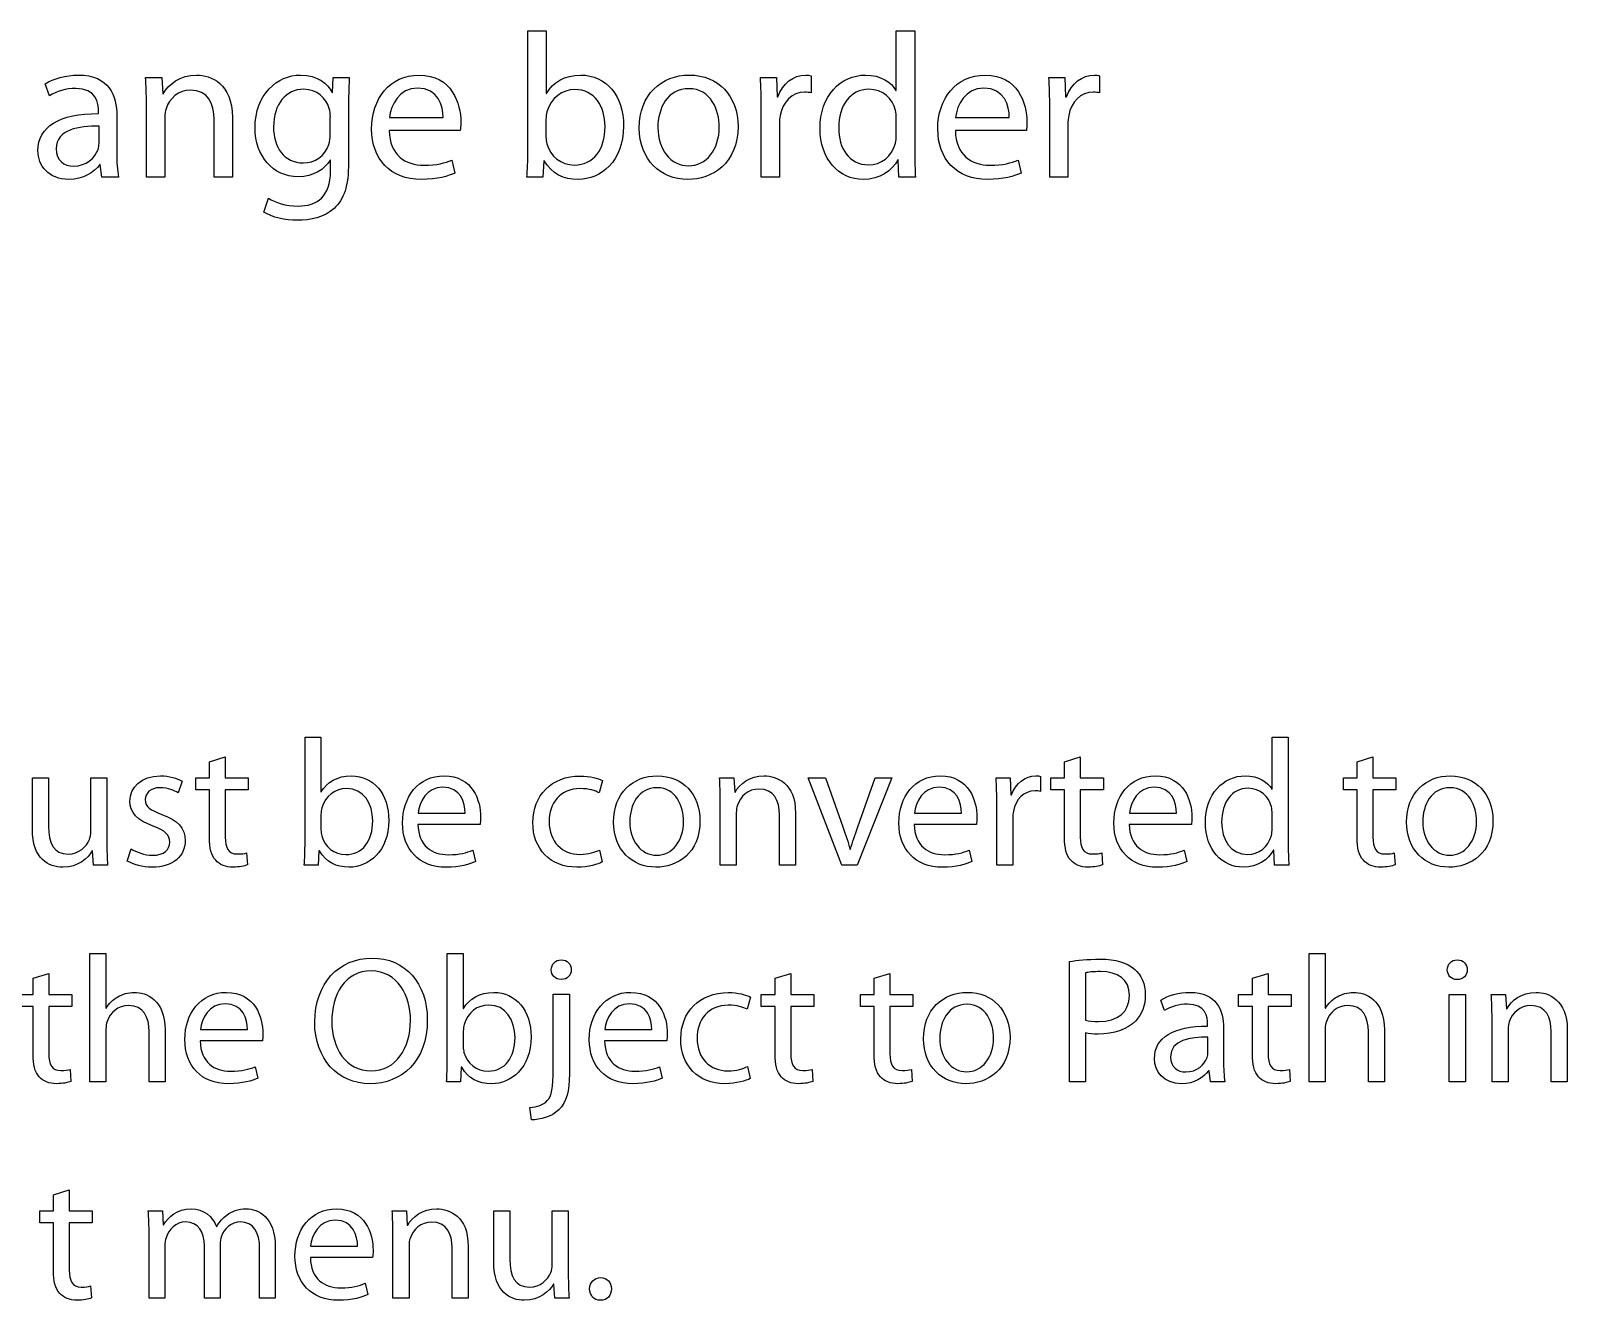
# Model space of a CAD drawing. Extents: x 0 to 808, y 79 to 394.
# Drawn here: x 770.1 to 803.84, y 345.73 to 373.61 of the extents above; entities that cross this region are included whole.
import ezdxf

# ---------------------------------------------------------------- set-up
doc = ezdxf.new("R2010")
doc.units = 0
doc.layers.add('Design_Template', color=7, linetype='CONTINUOUS')

msp = doc.modelspace()

# ---------------------------------------------------------------- linework, layer by layer
at = {"layer": 'Design_Template', "color": 7}
for points in [[(781.017414, 373.608231), (781.416477, 373.608231), (781.416477, 372.231428), (781.425358, 372.231428)], [(781.017414, 370.958486), (781.017414, 373.608231), (781.017414, 373.608231), (781.017414, 373.608231)], [(789.099509, 372.299065), (789.107817, 372.299065), (789.107817, 373.608231), (789.511463, 373.608231), (789.511463, 373.608231)], [(789.511463, 373.608231), (789.511463, 370.958486)], [(772.625065, 372.584897), (772.982588, 372.584897), (773.005507, 372.222655), (773.014387, 372.222655)], [(776.719397, 372.253785), (776.728278, 372.253785), (776.746039, 372.584331), (777.098406, 372.584331)], [(786.123011, 372.584614), (786.475951, 372.584614), (786.489988, 372.154168), (786.50775, 372.154168)], [(787.237121, 372.620555), (787.237121, 372.244729)], [(792.458168, 372.584614), (792.811108, 372.584614), (792.825145, 372.154168), (792.842907, 372.154168)], [(793.571705, 372.620555), (793.571705, 372.244729)], [(770.511722, 372.177657), (770.420623, 372.440566)], [(771.594606, 371.787964), (771.594606, 371.833244)], [(773.0459, 371.710988), (773.0459, 370.392766), (772.64254, 370.392766), (772.64254, 371.991442), (772.643399, 371.991442), (772.643399, 371.991442)], [(777.080931, 371.98182), (777.080931, 370.709162), (777.080931, 370.709162), (777.081218, 370.709162)], [(786.540122, 371.560714), (786.540122, 370.391917), (786.141059, 370.391917), (786.141059, 371.900599), (786.141346, 371.900599), (786.141346, 371.900599)], [(792.874992, 371.560714), (792.874992, 370.391917), (792.47593, 370.391917), (792.47593, 371.900599), (792.47593, 371.900599), (792.476503, 371.900599)], [(771.603201, 371.130551), (771.603201, 371.510905), (771.603201, 371.510905)], [(771.99281, 371.738439), (771.99281, 370.917734), (771.99281, 370.917734), (771.99281, 370.917734)], [(774.531571, 371.701649), (774.531571, 370.392483), (774.128784, 370.392483), (774.128784, 371.656368)], [(776.680723, 371.325256), (776.680723, 371.719478), (776.680723, 371.719478), (776.681582, 371.719478)], [(777.978751, 371.701649), (779.157031, 371.701649), (779.157031, 371.701649)], [(781.414758, 371.665424), (781.414758, 371.271203), (781.414758, 371.271203), (781.415618, 371.271203)], [(783.872733, 371.48402), (783.872733, 371.48402)], [(785.633422, 371.50666), (785.633422, 371.50666)], [(789.107531, 371.311672), (789.107531, 371.692026), (789.107531, 371.692026)], [(790.408997, 371.701649), (791.587277, 371.701649), (791.587277, 371.701649)], [(779.532317, 371.4161), (777.973594, 371.415817), (777.973594, 371.415817), (777.973594, 371.415817)], [(791.962849, 371.4161), (790.404413, 371.415817), (790.404413, 371.415817), (790.404413, 371.415817)], [(776.687598, 370.523512), (776.687598, 370.768026), (776.678144, 370.768026)], [(779.349258, 370.768026), (779.418012, 370.48276)], [(789.529798, 370.3922), (789.166545, 370.3922), (789.14907, 370.772837), (789.139616, 370.772837)], [(791.780076, 370.768026), (791.848831, 370.48276)], [(772.029765, 370.392483), (771.663361, 370.392483), (771.630989, 370.668975), (771.617524, 370.668975)], [(781.379522, 370.754442), (781.366057, 370.754442), (781.347723, 370.3922), (780.99908, 370.3922)], [(775.219975, 369.62668), (775.321388, 369.930058)], [(776.125816, 355.780822), (776.125816, 358.100021), (776.126103, 358.100021), (776.126103, 358.100021)], [(776.126103, 358.100021), (776.475318, 358.100021), (776.475318, 356.895), (776.483053, 356.895)], [(797.351772, 356.954713), (797.359506, 356.954713), (797.359506, 358.100304), (797.711873, 358.100021), (797.711873, 358.100021), (797.711873, 358.100021)], [(797.711873, 358.100021), (797.711873, 355.781105)], [(774.02823, 355.892325), (774.02823, 356.938582), (773.727143, 356.938582), (773.727143, 357.204038), (774.02823, 357.204038), (774.02823, 357.556941), (774.373435, 357.663916), (774.373435, 357.663916)], [(774.373435, 357.663916), (774.373435, 357.204038), (774.879927, 357.204038), (774.879927, 356.938582), (774.373435, 356.938582), (774.373435, 355.904211)], [(792.802227, 355.892325), (792.802227, 356.938582), (792.50114, 356.938582), (792.50114, 357.204038), (792.802227, 357.204038), (792.802227, 357.556941), (793.147432, 357.663916), (793.147432, 357.663916)], [(793.147432, 357.663916), (793.147432, 357.204038), (793.653351, 357.204038), (793.653351, 356.938582), (793.147432, 356.938582), (793.147432, 355.904211)], [(799.227051, 355.892325), (799.227051, 356.938582), (798.925964, 356.938582), (798.925964, 357.204038), (799.227051, 357.204038), (799.227051, 357.556941), (799.572256, 357.663916), (799.572256, 357.663916)], [(799.572256, 357.663916), (799.572256, 357.204038), (800.078175, 357.204038), (800.078175, 356.938582), (799.572256, 356.938582), (799.572256, 355.904211)], [(770.138729, 356.081653), (770.138729, 357.203472), (770.492242, 357.203472), (770.492242, 356.141084)], [(771.42272, 356.026185), (771.42272, 357.203472), (771.77566, 357.203472), (771.77566, 355.808274), (771.77566, 355.808274), (771.77566, 355.808274)], [(773.427201, 357.128759), (773.338107, 356.87519)], [(782.660361, 357.144608), (782.580434, 356.87519)], [(785.225478, 357.204038), (785.538884, 357.204038), (785.558938, 356.887076), (785.566672, 356.887076)], [(788.266434, 356.125801), (788.643438, 357.204038), (789.012707, 357.204038), (788.250104, 355.285569), (787.912634, 355.285569), (787.174669, 357.204038), (787.552532, 357.204038), (787.552532, 357.204038)], [(787.552532, 357.204038), (787.933547, 356.125801)], [(791.297935, 357.203755), (791.606758, 357.203755), (791.619076, 356.827363), (791.634833, 356.827363)], [(792.27339, 357.235451), (792.27339, 356.906603)], [(785.59532, 356.438801), (785.59532, 355.285286), (785.24238, 355.285286), (785.24238, 356.68473), (785.24238, 356.68473), (785.241807, 356.68473)], [(791.66348, 356.308055), (791.66348, 355.285286), (791.314265, 355.285286), (791.314265, 356.605206), (791.314265, 356.605206), (791.314265, 356.605206)], [(776.475891, 356.399464), (776.475891, 356.054768), (776.475891, 356.054768), (776.475032, 356.054768)], [(778.608428, 356.43116), (779.639746, 356.43116), (779.639746, 356.43116)], [(784.797481, 356.260793), (784.797481, 356.260793)], [(786.894781, 356.430877), (786.894781, 355.285286), (786.541841, 355.285286), (786.541841, 356.391257)], [(789.505161, 356.43116), (790.536479, 356.43116), (790.536479, 356.43116)], [(794.226019, 356.43116), (795.257337, 356.43116), (795.257337, 356.43116)], [(797.359793, 356.090143), (797.359793, 356.422953), (797.359793, 356.422953), (797.358933, 356.422953)], [(802.207847, 356.260793), (802.207847, 356.260793)], [(779.969481, 356.18127), (778.604703, 356.18127), (778.604703, 356.18127), (778.604703, 356.18127)], [(783.25652, 356.2407), (783.25652, 356.2407)], [(790.866214, 356.18127), (789.501437, 356.18127), (789.501437, 356.18127), (789.501437, 356.18127)], [(795.586499, 356.18127), (794.222295, 356.18127), (794.222295, 356.18127), (794.222295, 356.18127)], [(800.666886, 356.2407), (800.666886, 356.2407)], [(771.791989, 355.285003), (771.479156, 355.285003), (771.459103, 355.598003), (771.451368, 355.598003)], [(772.222851, 355.377262), (772.311659, 355.642152), (772.311659, 355.642152)], [(776.442374, 355.602531), (776.430055, 355.602531), (776.413726, 355.285286), (776.108914, 355.285286)], [(779.808194, 355.614417), (779.868641, 355.364527)], [(782.59218, 355.618662), (782.651767, 355.356603), (782.651767, 355.356603)], [(788.09025, 355.634227), (788.101996, 355.634227)], [(790.704928, 355.614417), (790.765374, 355.364527)], [(795.425785, 355.614417), (795.485659, 355.364527)], [(797.728776, 355.285569), (797.411645, 355.285569), (797.395316, 355.618662), (797.387581, 355.618662)], [(774.843544, 355.55527), (774.859873, 355.293776)], [(793.616968, 355.55527), (793.633297, 355.293776)], [(800.041792, 355.55527), (800.058122, 355.293776)], [(771.401807, 353.34531), (771.754747, 353.34531), (771.754747, 352.148213), (771.761909, 352.148213)], [(771.755607, 351.688901), (771.755607, 350.531424), (771.402667, 350.531424), (771.401807, 353.34531), (771.401807, 353.34531), (771.401807, 353.34531)], [(779.24985, 351.026111), (779.24985, 353.34531), (779.24985, 353.34531), (779.250423, 353.34531)], [(779.250423, 353.34531), (779.600212, 353.34531), (779.600212, 352.140289), (779.607374, 352.140289)], [(798.172529, 353.34531), (798.524896, 353.34531), (798.524896, 352.148213), (798.532631, 352.148213)], [(798.525755, 351.688901), (798.525755, 350.531424), (798.173388, 350.531424), (798.173388, 353.34531), (798.173388, 353.34531), (798.172529, 353.34531)], [(770.154772, 351.137897), (770.154772, 352.184154), (769.853684, 352.184154), (769.853684, 352.449609), (770.154772, 352.449609), (770.154772, 352.802513), (770.499404, 352.909487), (770.499404, 352.909487)], [(770.499404, 352.909487), (770.499404, 352.449609), (771.005896, 352.449609), (771.005896, 352.184154), (770.499404, 352.184154), (770.499404, 351.149783)], [(781.969665, 352.989011), (781.969665, 352.989011)], [(786.445298, 351.137897), (786.445298, 352.184154), (786.14421, 352.184154), (786.14421, 352.449609), (786.445298, 352.449609), (786.445298, 352.802513), (786.790503, 352.909487), (786.790503, 352.909487)], [(786.790503, 352.909487), (786.790503, 352.449609), (787.296995, 352.449609), (787.296995, 352.184154), (786.790503, 352.184154), (786.790503, 351.149783)], [(788.623098, 351.137897), (788.623098, 352.184154), (788.321437, 352.184154), (788.321437, 352.449609), (788.623098, 352.449609), (788.623098, 352.802513), (788.968303, 352.909487), (788.968303, 352.909487)], [(788.968303, 352.909487), (788.968303, 352.449609), (789.474221, 352.449609), (789.474221, 352.184154), (788.968303, 352.184154), (788.968303, 351.149783)], [(793.258872, 351.601453), (793.258872, 350.531141), (792.909656, 350.531141), (792.909656, 353.171264), (792.909656, 353.171264), (792.910515, 353.171264)], [(793.259731, 352.92109), (793.259731, 351.882474), (793.259731, 351.882474)], [(796.925207, 351.137897), (796.925207, 352.184154), (796.624119, 352.184154), (796.624119, 352.449609), (796.925207, 352.449609), (796.925207, 352.802513), (797.270412, 352.909487), (797.270412, 352.909487)], [(797.270412, 352.909487), (797.270412, 352.449609), (797.776331, 352.449609), (797.776331, 352.184154), (797.270412, 352.184154), (797.270412, 351.149783)], [(801.642054, 352.989011), (801.642054, 352.989011)], [(781.576904, 350.836783), (781.576904, 352.450175), (781.929844, 352.450175), (781.929844, 350.702074)], [(785.909013, 352.390179), (785.829658, 352.120761)], [(794.995783, 352.092178), (794.915856, 352.321976)], [(801.248721, 350.530858), (801.248721, 352.449326), (801.601661, 352.449326), (801.601661, 350.530858), (801.248721, 350.530858), (801.248721, 350.530858)], [(802.170605, 352.449326), (802.484011, 352.449326), (802.503491, 352.132365), (802.511226, 352.132365)], [(778.810681, 351.89436), (778.810681, 351.89436)], [(802.540447, 351.68409), (802.540447, 350.530575), (802.187507, 350.530575), (802.187507, 351.930018), (802.187507, 351.930018), (802.186934, 351.930018)], [(773.054494, 351.67277), (773.054494, 350.531141), (772.701554, 350.531141), (772.701554, 351.633433)], [(773.827983, 351.676449), (774.859873, 351.676449), (774.859873, 351.676449)], [(776.711662, 351.851061), (776.711662, 351.851061)], [(779.600498, 351.644753), (779.600498, 351.300057), (779.600498, 351.300057), (779.599639, 351.300057)], [(782.70763, 351.676449), (783.738948, 351.676449), (783.738948, 351.676449)], [(795.943163, 351.751444), (795.943163, 351.791065)], [(796.292379, 351.707862), (796.292379, 350.990736), (796.292379, 350.990736), (796.292379, 350.990736)], [(799.825216, 351.67277), (799.825216, 350.531141), (799.472276, 350.531141), (799.472276, 351.633433)], [(803.839334, 351.676166), (803.839334, 350.530575), (803.486967, 350.530575), (803.486967, 351.636546)], [(775.188749, 351.426841), (773.823972, 351.426841), (773.823972, 351.426841)], [(784.067824, 351.426841), (782.703619, 351.426841), (782.703619, 351.426841)], [(790.062646, 351.486272), (790.062646, 351.486272)], [(791.604179, 351.506365), (791.604179, 351.506365)], [(795.951185, 351.177234), (795.951185, 351.510044), (795.951185, 351.510044)], [(775.028036, 350.859989), (775.087909, 350.610098)], [(783.90711, 350.859989), (783.967557, 350.610098)], [(785.841404, 350.864234), (785.900991, 350.602174), (785.900991, 350.602174)], [(770.969513, 350.800842), (770.985842, 350.539348)], [(779.566407, 350.847537), (779.554662, 350.847537), (779.538333, 350.530575), (779.233521, 350.530575)], [(787.260612, 350.800842), (787.276941, 350.539348)], [(789.437839, 350.800842), (789.454168, 350.539348)], [(796.324178, 350.530858), (796.003037, 350.530858), (795.974962, 350.772541), (795.963217, 350.772541)], [(797.740521, 350.800842), (797.756277, 350.539348)], [(781.09505, 349.694871), (781.058667, 349.967968), (781.058667, 349.967968)], [(770.603395, 346.383185), (770.603395, 347.429442), (770.302308, 347.429442), (770.302308, 347.694898), (770.603395, 347.694898), (770.603395, 348.047801), (770.9486, 348.154776), (770.9486, 348.154776)], [(770.9486, 348.154776), (770.9486, 347.694898), (771.454519, 347.694898), (771.454519, 347.429442), (770.9486, 347.429442), (770.9486, 346.395071)], [(772.684652, 347.695181), (772.992902, 347.695181), (773.009804, 347.386143), (773.021549, 347.386143)], [(778.038911, 347.695181), (778.351744, 347.695181), (778.371797, 347.378219), (778.379532, 347.378219)], [(780.269422, 346.573079), (780.269422, 347.694898), (780.622362, 347.694898), (780.622362, 346.63251)], [(781.553413, 346.517611), (781.553413, 347.694898), (781.906353, 347.694898), (781.906353, 346.2997), (781.906353, 346.2997), (781.906353, 346.2997)], [(773.045613, 346.934472), (773.045613, 345.776996), (772.700981, 345.776996), (772.700981, 347.175873), (772.700981, 347.175873), (772.700981, 347.175873)], [(774.181495, 347.354447), (774.18923, 347.354447)], [(778.408753, 346.929944), (778.408753, 345.77643), (778.055813, 345.77643), (778.055813, 347.175873), (778.055813, 347.175873), (778.05524, 347.175873)], [(774.261996, 346.96249), (774.261996, 345.777279), (773.916791, 345.777279), (773.916791, 346.926831)], [(775.473508, 346.906738), (775.473508, 345.776996), (775.128876, 345.776996), (775.128876, 346.863156)], [(776.246137, 346.922303), (777.277455, 346.922303), (777.277455, 346.922303)], [(779.707641, 346.92202), (779.707641, 345.77643), (779.354701, 345.77643), (779.354701, 346.8824)], [(777.60719, 346.672696), (776.242412, 346.672696), (776.242412, 346.672696), (776.242412, 346.672696)], [(771.418709, 346.04613), (771.435039, 345.784637)], [(777.446476, 346.105844), (777.50635, 345.855953)], [(781.922682, 345.77643), (781.609276, 345.77643), (781.589796, 346.089429), (781.582061, 346.089429)], [(782.61166, 345.732847), (782.607649, 345.732847), (782.607649, 345.732847)]]:
    msp.add_lwpolyline(points, dxfattribs=at)
for points in [[(770.420623, 372.440566), (770.604255, 372.558295), (770.869819, 372.635271), (771.149707, 372.635271)], [(771.149707, 372.635271), (771.828372, 372.635271), (771.99281, 372.17794), (771.99281, 371.738439)], [(772.643399, 371.991442), (772.643399, 372.217844), (772.638243, 372.403493), (772.625065, 372.584897)], [(773.014387, 372.222655), (773.124681, 372.430944), (773.381365, 372.634705), (773.748342, 372.634705)], [(773.748342, 372.634705), (774.054873, 372.634705), (774.531571, 372.453584), (774.531571, 371.701649)], [(775.027463, 371.470153), (775.027463, 372.213033), (775.518198, 372.634139), (776.026695, 372.634139)], [(776.026695, 372.634139), (776.412293, 372.634139), (776.622568, 372.434906), (776.719397, 372.253785)], [(777.098406, 372.584331), (777.090098, 372.425567), (777.080931, 372.248974), (777.080931, 371.98182)], [(777.587996, 371.452041), (777.587996, 372.113416), (777.982475, 372.634422), (778.62934, 372.634422)], [(778.62934, 372.634422), (779.353268, 372.634422), (779.546354, 372.004743), (779.546354, 371.601749)], [(781.425358, 372.231428), (781.567451, 372.475941), (781.824421, 372.634422), (782.182517, 372.634422)], [(782.182517, 372.634422), (782.732553, 372.634422), (783.122449, 372.181336), (783.118152, 371.515716)], [(783.465362, 371.470436), (783.465362, 372.20426), (783.950368, 372.634422), (784.566008, 372.634422)], [(784.566008, 372.634422), (785.20256, 372.634139), (785.633422, 372.176808), (785.633422, 371.50666)], [(786.141346, 371.900599), (786.141346, 372.158696), (786.136189, 372.38057), (786.123011, 372.584614)], [(786.50775, 372.154168), (786.609163, 372.44849), (786.851236, 372.634139), (787.12253, 372.634139)], [(787.12253, 372.634139), (787.168366, 372.634139), (787.200165, 372.629611), (787.237121, 372.620555)], [(787.434217, 371.456852), (787.429061, 372.186147), (787.887997, 372.634422), (788.429726, 372.634422)], [(788.429726, 372.634422), (788.769488, 372.634422), (788.997523, 372.475941), (789.099509, 372.299065)], [(790.018528, 371.452041), (790.018528, 372.113416), (790.413007, 372.634422), (791.059873, 372.634422)], [(791.059873, 372.634422), (791.783801, 372.634422), (791.976886, 372.004743), (791.976886, 371.601749)], [(792.476503, 371.900599), (792.476503, 372.158696), (792.471346, 372.38057), (792.458168, 372.584614)], [(792.842907, 372.154168), (792.94432, 372.44849), (793.186393, 372.634139), (793.457687, 372.634139)], [(793.457687, 372.634139), (793.503523, 372.634139), (793.535036, 372.629611), (793.571705, 372.620555)], [(771.089833, 372.340666), (770.883283, 372.340666), (770.667853, 372.276991), (770.511722, 372.177657)], [(771.594606, 371.833244), (771.594606, 372.014648), (771.544186, 372.340666), (771.089833, 372.340666)], [(773.614557, 372.304159), (773.348706, 372.304159), (773.143016, 372.11851), (773.073402, 371.896637)], [(774.128784, 371.656368), (774.128784, 372.009554), (773.995572, 372.304159), (773.614557, 372.304159)], [(776.09459, 372.321988), (775.709565, 372.321988), (775.43426, 372.000498), (775.43426, 371.493076)], [(776.659237, 371.900882), (776.585326, 372.131811), (776.389089, 372.321988), (776.09459, 372.321988)], [(778.597542, 372.349439), (778.189598, 372.349439), (778.01055, 371.978141), (777.978751, 371.701649)], [(779.157031, 371.701649), (779.161615, 371.955218), (779.051321, 372.349439), (778.597542, 372.349439)], [(782.052457, 372.317743), (781.777152, 372.317743), (781.521041, 372.132094), (781.437676, 371.828433)], [(782.713359, 371.502415), (782.713359, 371.941917), (782.483891, 372.317743), (782.052457, 372.317743)], [(784.55684, 372.335855), (784.078996, 372.335572), (783.872733, 371.900599), (783.872733, 371.48402)], [(785.221467, 371.493076), (785.221467, 371.864375), (785.033538, 372.335855), (784.55684, 372.335855)], [(787.099612, 372.258313), (786.815427, 372.258313), (786.614033, 372.045496), (786.558456, 371.746363)], [(787.237121, 372.244729), (787.195295, 372.253785), (787.154329, 372.258313), (787.099612, 372.258313)], [(788.507647, 372.321705), (788.09025, 372.321705), (787.84302, 371.959463), (787.84302, 371.474681)], [(789.090056, 371.859846), (789.030182, 372.113416), (788.809594, 372.321705), (788.507647, 372.321705)], [(791.02836, 372.349439), (790.619844, 372.349439), (790.441368, 371.978141), (790.408997, 371.701649)], [(791.587277, 371.701649), (791.592434, 371.955218), (791.48214, 372.349439), (791.02836, 372.349439)], [(793.434482, 372.258313), (793.150297, 372.258313), (792.94833, 372.045496), (792.892754, 371.746363)], [(793.571705, 372.244729), (793.530166, 372.253785), (793.489486, 372.258313), (793.434482, 372.258313)], [(770.260768, 370.972636), (770.260768, 371.502698), (770.736894, 371.792492), (771.594606, 371.787964)], [(773.073402, 371.896637), (773.05564, 371.846545), (773.0459, 371.778908), (773.0459, 371.710988)], [(776.681582, 371.719478), (776.681582, 371.787398), (776.676998, 371.846262), (776.659237, 371.900882)], [(781.437676, 371.828433), (781.428796, 371.783153), (781.414758, 371.728534), (781.414758, 371.665424)], [(789.107531, 371.692026), (789.107531, 371.741835), (789.102947, 371.809755), (789.090056, 371.859846)], [(771.603201, 371.510905), (771.162885, 371.519961), (770.663269, 371.443268), (770.663269, 371.01735)], [(775.971978, 370.401256), (775.421942, 370.401256), (775.027463, 370.863398), (775.027463, 371.470153)], [(775.43426, 371.493076), (775.43426, 371.062631), (775.654275, 370.704917), (776.090007, 370.704917)], [(778.680047, 370.342391), (777.996226, 370.342391), (777.587996, 370.790666), (777.587996, 371.452041)], [(779.546354, 371.601749), (779.546354, 371.520244), (779.537473, 371.456852), (779.532317, 371.4161)], [(782.038706, 370.659636), (782.46126, 370.659636), (782.713359, 370.999238), (782.713359, 371.502415)], [(783.118152, 371.515716), (783.118152, 370.731802), (782.618536, 370.342391), (782.122643, 370.342391)], [(784.529052, 370.342674), (783.92745, 370.342674), (783.465362, 370.777365), (783.465362, 371.470436)], [(783.872733, 371.48402), (783.872733, 371.004049), (784.152621, 370.641241), (784.5471, 370.641241)], [(785.633422, 371.50666), (785.633422, 370.695861), (785.065624, 370.342674), (784.529052, 370.342674)], [(784.5471, 370.641241), (784.932698, 370.641241), (785.221467, 370.999238), (785.221467, 371.493076)], [(786.558456, 371.746363), (786.549003, 371.692026), (786.540122, 371.628634), (786.540122, 371.560714)], [(788.38303, 370.342391), (787.846458, 370.342391), (787.434217, 370.790666), (787.434217, 371.456852)], [(787.84302, 371.474681), (787.84302, 371.030935), (788.063608, 370.663881), (788.498194, 370.663881)], [(791.110293, 370.342391), (790.427045, 370.342391), (790.018528, 370.790666), (790.018528, 371.452041)], [(791.976886, 371.601749), (791.976886, 371.520244), (791.968005, 371.456852), (791.962849, 371.4161)], [(792.892754, 371.746363), (792.883873, 371.692026), (792.874992, 371.628634), (792.874992, 371.560714)], [(771.580282, 371.003766), (771.593747, 371.044519), (771.603201, 371.089799), (771.603201, 371.130551)], [(776.090007, 370.704917), (776.337809, 370.704917), (776.561548, 370.858869), (776.649497, 371.112439)], [(776.649497, 371.112439), (776.672415, 371.180359), (776.680723, 371.257619), (776.680723, 371.325256)], [(777.973594, 371.415817), (777.982475, 370.876982), (778.331118, 370.655108), (778.734478, 370.655108)], [(781.415618, 371.271203), (781.415618, 371.221112), (781.425072, 371.171303), (781.433952, 371.126023)], [(781.433952, 371.126023), (781.511588, 370.84953), (781.746212, 370.659636), (782.038706, 370.659636)], [(788.498194, 370.663881), (788.768915, 370.663881), (789.01729, 370.840757), (789.090056, 371.139607)], [(789.090056, 371.139607), (789.10352, 371.193943), (789.107531, 371.248563), (789.107531, 371.311672)], [(790.404413, 371.415817), (790.413294, 370.876982), (790.761936, 370.655108), (791.165296, 370.655108)], [(770.93886, 370.342957), (770.489664, 370.342957), (770.260768, 370.655391), (770.260768, 370.972636)], [(770.663269, 371.01735), (770.663269, 370.759253), (770.837161, 370.636713), (771.043711, 370.636713)], [(771.043711, 370.636713), (771.33248, 370.636713), (771.515825, 370.818117), (771.580282, 371.003766)], [(771.99281, 370.917734), (771.99281, 370.727557), (772.00169, 370.541908), (772.029765, 370.392483)], [(776.678144, 370.768026), (776.554386, 370.564265), (776.316037, 370.401256), (775.971978, 370.401256)], [(778.734478, 370.655108), (779.02382, 370.655108), (779.197711, 370.704917), (779.349258, 370.768026)], [(780.99908, 370.3922), (781.008534, 370.541625), (781.017414, 370.763498), (781.017414, 370.958486)], [(789.139616, 370.772837), (789.015858, 370.528324), (788.74571, 370.342391), (788.38303, 370.342391)], [(789.511463, 370.958486), (789.511463, 370.763781), (789.51662, 370.541625), (789.529798, 370.3922)], [(791.165296, 370.655108), (791.454638, 370.655108), (791.62853, 370.704917), (791.780076, 370.768026)], [(771.617524, 370.668975), (771.493766, 370.49691), (771.254844, 370.342957), (770.93886, 370.342957)], [(775.971978, 369.757993), (776.384219, 369.757993), (776.687598, 369.971093), (776.687598, 370.523512)], [(777.081218, 370.709162), (777.081218, 370.206551), (776.979518, 369.898362), (776.76466, 369.708185)], [(779.418012, 370.48276), (779.27592, 370.419085), (779.032414, 370.342391), (778.680047, 370.342391)], [(782.122643, 370.342391), (781.801503, 370.342391), (781.544532, 370.464648), (781.379522, 370.754442)], [(791.848831, 370.48276), (791.706738, 370.419085), (791.463233, 370.342391), (791.110293, 370.342391)], [(775.321388, 369.930058), (775.468065, 369.839497), (775.697246, 369.757993), (775.971978, 369.757993)], [(775.958514, 369.445276), (775.69209, 369.445276), (775.399024, 369.508951), (775.219975, 369.62668)], [(776.76466, 369.708185), (776.54923, 369.508951), (776.237542, 369.445276), (775.958514, 369.445276)], [(772.279573, 356.68473), (772.279573, 356.994051), (772.532533, 357.24762), (772.94993, 357.24762)], [(772.940763, 356.986127), (772.731921, 356.986127), (772.615611, 356.867266), (772.615611, 356.724633)], [(773.338107, 356.87519), (773.261904, 356.922734), (773.12153, 356.986127), (772.940763, 356.986127)], [(772.94993, 357.24762), (773.146453, 357.24762), (773.318626, 357.192152), (773.427201, 357.128759)], [(776.483053, 356.895), (776.607957, 357.108949), (776.832269, 357.24762), (777.145389, 357.24762)], [(777.033662, 356.970278), (776.792449, 356.970278), (776.568137, 356.807835), (776.495945, 356.542097)], [(777.611773, 356.256831), (777.611773, 356.641431), (777.411526, 356.970278), (777.033662, 356.970278)], [(777.145389, 357.24762), (777.627243, 357.24762), (777.967865, 356.851418), (777.963854, 356.268434)], [(778.267233, 356.212683), (778.267233, 356.791704), (778.612438, 357.247337), (779.178231, 357.247337)], [(779.150156, 356.998013), (778.793205, 356.998013), (778.636502, 356.673127), (778.608428, 356.43116)], [(779.639746, 356.43116), (779.644329, 356.653317), (779.548073, 356.998013), (779.150156, 356.998013)], [(779.178231, 357.247337), (779.812778, 357.247337), (779.981799, 356.696333), (779.981799, 356.343713)], [(781.127708, 356.224852), (781.127708, 356.81576), (781.536798, 357.243941), (782.170772, 357.243941)], [(782.170772, 356.966316), (781.7253, 356.966316), (781.484659, 356.641431), (781.484659, 356.240983)], [(782.170772, 357.243941), (782.3799, 357.243941), (782.564105, 357.192152), (782.660361, 357.144608)], [(782.580434, 356.87519), (782.495923, 356.922734), (782.363857, 356.966316), (782.170772, 356.966316)], [(782.89957, 356.228814), (782.89957, 356.871511), (783.324702, 357.24762), (783.86242, 357.24762)], [(783.855831, 356.986127), (783.438433, 356.986127), (783.25652, 356.605206), (783.25652, 356.2407)], [(784.437093, 356.24919), (784.437093, 356.574076), (784.273228, 356.986127), (783.855831, 356.986127)], [(783.86242, 357.24762), (784.420477, 357.247337), (784.797481, 356.84689), (784.797481, 356.260793)], [(785.241807, 356.68473), (785.241807, 356.883114), (785.237797, 357.045557), (785.225478, 357.204038)], [(785.566672, 356.887076), (785.662929, 357.069612), (785.88724, 357.24762), (786.208381, 357.24762)], [(786.092645, 356.958109), (785.860025, 356.958109), (785.679831, 356.795666), (785.619384, 356.601244)], [(786.541841, 356.391257), (786.541841, 356.700578), (786.425531, 356.958109), (786.092645, 356.958109)], [(786.208381, 357.24762), (786.477097, 357.24762), (786.894781, 357.088856), (786.894781, 356.430877)], [(789.163967, 356.212683), (789.163967, 356.791704), (789.509172, 357.247337), (790.074964, 357.247337)], [(790.046889, 356.998013), (789.689939, 356.998013), (789.533236, 356.673127), (789.505161, 356.43116)], [(790.536479, 356.43116), (790.541063, 356.653317), (790.444233, 356.998013), (790.046889, 356.998013)], [(790.074964, 357.247337), (790.709511, 357.247337), (790.87796, 356.696333), (790.87796, 356.343713)], [(791.314265, 356.605206), (791.314265, 356.831325), (791.310254, 357.025464), (791.297935, 357.203755)], [(791.634833, 356.827363), (791.723927, 357.084894), (791.93592, 357.247337), (792.17255, 357.247337)], [(792.17255, 357.247337), (792.213516, 357.247337), (792.240732, 357.243375), (792.27339, 357.235451)], [(793.884824, 356.212683), (793.884824, 356.791704), (794.229457, 357.247337), (794.795822, 357.247337)], [(794.767747, 356.998013), (794.410797, 356.998013), (794.254094, 356.673127), (794.226019, 356.43116)], [(795.257337, 356.43116), (795.26192, 356.653317), (795.165664, 356.998013), (794.767747, 356.998013)], [(794.795822, 357.247337), (795.429796, 357.247337), (795.598818, 356.696333), (795.598818, 356.343713)], [(795.894748, 356.217211), (795.890738, 356.85538), (796.292092, 357.247903), (796.765353, 357.247903)], [(796.832961, 356.973957), (796.468276, 356.973957), (796.251126, 356.656996), (796.251126, 356.232776)], [(796.765353, 357.247903), (797.06243, 357.247903), (797.26325, 357.109232), (797.351772, 356.954713)], [(797.342031, 356.569548), (797.289892, 356.791704), (797.09738, 356.973957), (796.832961, 356.973957)], [(800.309935, 356.228814), (800.309935, 356.871511), (800.735067, 357.24762), (801.272785, 357.24762)], [(801.265623, 356.986127), (800.847366, 356.986127), (800.666886, 356.605206), (800.666886, 356.2407)], [(801.847458, 356.24919), (801.847458, 356.574076), (801.68302, 356.986127), (801.265623, 356.986127)], [(801.272785, 357.24762), (801.830556, 357.247337), (802.207847, 356.84689), (802.207847, 356.260793)], [(772.793227, 356.14165), (772.443438, 356.264755), (772.279573, 356.454649), (772.279573, 356.68473)], [(772.615611, 356.724633), (772.615611, 356.565869), (772.731921, 356.494836), (772.98488, 356.40003)], [(785.619384, 356.601244), (785.603055, 356.557662), (785.59532, 356.498232), (785.59532, 356.438801)], [(792.15307, 356.918489), (791.904694, 356.918489), (791.727938, 356.731991), (791.679809, 356.470497)], [(792.27339, 356.906603), (792.237581, 356.914244), (792.201198, 356.918489), (792.15307, 356.918489)], [(772.98488, 356.40003), (773.32235, 356.273245), (773.49395, 356.106557), (773.49395, 355.821009)], [(776.495945, 356.542097), (776.487637, 356.502477), (776.475891, 356.454649), (776.475891, 356.399464)], [(777.021344, 355.519612), (777.390613, 355.519612), (777.611773, 355.817047), (777.611773, 356.256831)], [(777.963854, 356.268434), (777.963854, 355.582721), (777.526403, 355.241704), (777.092677, 355.241704)], [(779.981799, 356.343713), (779.981799, 356.272396), (779.973492, 356.216928), (779.969481, 356.18127)], [(784.797481, 356.260793), (784.797481, 355.551025), (784.30073, 355.241704), (783.830621, 355.241704)], [(790.87796, 356.343713), (790.87796, 356.272396), (790.870225, 356.216928), (790.866214, 356.18127)], [(791.679809, 356.470497), (791.672075, 356.422953), (791.66348, 356.367485), (791.66348, 356.308055)], [(795.598818, 356.343713), (795.598818, 356.272396), (795.591083, 356.216928), (795.586499, 356.18127)], [(797.358933, 356.422953), (797.358933, 356.466252), (797.35435, 356.525966), (797.342031, 356.569548)], [(802.207847, 356.260793), (802.207847, 355.551025), (801.710522, 355.241704), (801.240986, 355.241704)], [(770.809086, 355.241138), (770.504847, 355.241138), (770.138729, 355.407826), (770.138729, 356.081653)], [(770.492242, 356.141084), (770.492242, 355.776577), (770.604255, 355.530649), (770.925396, 355.530649)], [(771.390921, 355.847894), (771.410974, 355.8994), (771.42272, 355.962792), (771.42272, 356.026185)], [(773.154188, 355.789029), (773.154188, 355.955434), (773.053921, 356.046561), (772.793227, 356.14165)], [(776.475032, 356.054768), (776.475032, 356.011186), (776.482767, 355.96732), (776.491361, 355.927983)], [(776.491361, 355.927983), (776.55897, 355.6863), (776.763801, 355.519612), (777.021344, 355.519612)], [(779.222348, 355.241421), (778.624184, 355.241421), (778.267233, 355.633944), (778.267233, 356.212683)], [(778.604703, 356.18127), (778.612438, 355.709506), (778.91811, 355.515084), (779.270476, 355.515084)], [(782.094569, 355.241704), (781.508723, 355.241704), (781.127708, 355.63819), (781.127708, 356.224852)], [(781.484659, 356.240983), (781.484659, 355.796953), (781.773428, 355.523574), (782.159026, 355.523574)], [(783.830621, 355.241704), (783.305221, 355.241704), (782.89957, 355.622341), (782.89957, 356.228814)], [(783.25652, 356.2407), (783.25652, 355.820443), (783.501458, 355.503764), (783.847236, 355.503764)], [(783.847236, 355.503764), (784.184133, 355.503764), (784.437093, 355.816198), (784.437093, 356.24919)], [(787.933547, 356.125801), (787.998004, 355.951472), (788.049857, 355.792708), (788.09025, 355.634227)], [(788.101996, 355.634227), (788.146113, 355.792991), (788.202836, 355.951472), (788.266434, 356.125801)], [(790.119082, 355.241421), (789.52149, 355.241421), (789.163967, 355.633944), (789.163967, 356.212683)], [(789.501437, 356.18127), (789.509172, 355.709506), (789.814843, 355.515084), (790.16721, 355.515084)], [(794.839939, 355.241421), (794.241202, 355.241421), (793.884824, 355.633944), (793.884824, 356.212683)], [(794.222295, 356.18127), (794.230029, 355.709506), (794.535128, 355.515084), (794.888068, 355.515084)], [(796.725532, 355.241987), (796.255423, 355.241987), (795.894748, 355.63451), (795.894748, 356.217211)], [(796.251126, 356.232776), (796.251126, 355.844215), (796.444212, 355.523291), (796.825226, 355.523291)], [(796.825226, 355.523291), (797.061857, 355.523291), (797.278433, 355.67781), (797.342891, 355.939586)], [(797.342891, 355.939586), (797.355209, 355.987131), (797.359793, 356.034675), (797.359793, 356.090143)], [(801.240986, 355.241704), (800.715014, 355.241704), (800.309935, 355.622341), (800.309935, 356.228814)], [(800.666886, 356.2407), (800.666886, 355.820443), (800.911537, 355.503764), (801.256742, 355.503764)], [(801.256742, 355.503764), (801.594212, 355.503764), (801.847458, 355.816198), (801.847458, 356.24919)], [(771.451368, 355.598003), (771.359122, 355.443484), (771.154291, 355.241138), (770.809086, 355.241138)], [(770.925396, 355.530649), (771.162026, 355.530649), (771.326464, 355.693092), (771.390921, 355.847894)], [(771.77566, 355.808274), (771.77566, 355.610172), (771.780244, 355.435843), (771.791989, 355.285003)], [(772.311659, 355.642152), (772.416223, 355.574797), (772.601001, 355.503481), (772.777184, 355.503481)], [(773.49395, 355.821009), (773.49395, 355.484237), (773.229245, 355.24227), (772.768303, 355.24227)], [(772.777184, 355.503481), (773.033868, 355.503481), (773.154188, 355.630265), (773.154188, 355.789029)], [(774.165453, 355.392544), (774.064613, 355.495557), (774.02823, 355.666207), (774.02823, 355.892325)], [(774.373435, 355.904211), (774.373435, 355.666207), (774.441617, 355.531498), (774.63814, 355.531498)], [(776.108914, 355.285286), (776.117222, 355.416033), (776.125816, 355.610172), (776.125816, 355.780822)], [(777.092677, 355.241704), (776.811929, 355.241704), (776.586758, 355.348962), (776.442374, 355.602531)], [(779.270476, 355.515084), (779.523436, 355.515084), (779.675555, 355.558666), (779.808194, 355.614417)], [(782.159026, 355.523574), (782.359274, 355.523574), (782.491913, 355.57508), (782.59218, 355.618662)], [(790.16721, 355.515084), (790.420169, 355.515084), (790.572862, 355.558666), (790.704928, 355.614417)], [(792.938877, 355.392544), (792.83861, 355.495557), (792.802227, 355.666207), (792.802227, 355.892325)], [(793.147432, 355.904211), (793.147432, 355.666207), (793.215614, 355.531498), (793.412137, 355.531498)], [(794.888068, 355.515084), (795.141027, 355.515084), (795.293146, 355.558666), (795.425785, 355.614417)], [(797.387581, 355.618662), (797.279006, 355.40443), (797.042376, 355.241987), (796.725532, 355.241987)], [(797.711873, 355.781105), (797.711873, 355.610455), (797.716457, 355.416316), (797.728776, 355.285569)], [(799.364274, 355.392544), (799.262861, 355.495557), (799.227051, 355.666207), (799.227051, 355.892325)], [(799.572256, 355.904211), (799.572256, 355.666207), (799.640438, 355.531498), (799.836961, 355.531498)], [(772.768303, 355.24227), (772.555737, 355.24227), (772.358068, 355.297738), (772.222851, 355.377262)], [(774.546467, 355.241987), (774.382029, 355.241987), (774.249964, 355.297455), (774.165453, 355.392544)], [(774.859873, 355.293776), (774.791692, 355.265759), (774.683117, 355.241987), (774.546467, 355.241987)], [(774.63814, 355.531498), (774.734969, 355.531498), (774.790832, 355.539422), (774.843544, 355.55527)], [(779.868641, 355.364527), (779.743737, 355.309059), (779.531171, 355.241421), (779.222348, 355.241421)], [(782.651767, 355.356603), (782.560094, 355.309059), (782.355263, 355.241704), (782.094569, 355.241704)], [(790.765374, 355.364527), (790.641043, 355.309059), (790.428477, 355.241421), (790.119082, 355.241421)], [(793.319891, 355.241987), (793.156026, 355.241987), (793.023388, 355.297455), (792.938877, 355.392544)], [(793.633297, 355.293776), (793.565689, 355.265759), (793.457114, 355.241987), (793.319891, 355.241987)], [(793.412137, 355.531498), (793.508393, 355.531498), (793.564829, 355.539422), (793.616968, 355.55527)], [(795.485659, 355.364527), (795.360755, 355.309059), (795.148189, 355.241421), (794.839939, 355.241421)], [(799.745289, 355.241987), (799.580851, 355.241987), (799.448212, 355.297455), (799.364274, 355.392544)], [(800.058122, 355.293776), (799.990513, 355.265759), (799.881938, 355.241987), (799.745289, 355.241987)], [(799.836961, 355.531498), (799.933791, 355.531498), (799.989654, 355.539422), (800.041792, 355.55527)], [(776.338669, 351.842854), (776.338669, 352.69101), (776.871803, 353.245976), (777.594871, 353.245976)], [(777.594871, 353.245976), (778.332837, 353.246542), (778.810681, 352.687614), (778.810681, 351.89436)], [(792.910515, 353.171264), (793.078964, 353.198998), (793.299265, 353.22277), (793.580299, 353.22277)], [(793.580299, 353.22277), (793.925504, 353.22277), (794.178464, 353.143813), (794.338891, 353.000897)], [(777.578256, 352.965239), (777.000431, 352.965239), (776.711662, 352.43744), (776.711662, 351.851061)], [(778.441125, 351.879078), (778.441125, 352.410272), (778.160377, 352.965239), (777.578256, 352.965239)], [(781.531927, 352.989011), (781.531927, 353.112116), (781.6236, 353.207205), (781.756239, 353.207205)], [(781.749077, 352.775061), (781.616438, 352.775061), (781.531927, 352.874112), (781.531927, 352.989011)], [(781.969665, 352.989011), (781.974248, 352.874112), (781.89031, 352.775061), (781.749077, 352.775061)], [(781.756239, 353.207205), (781.885727, 353.206922), (781.969665, 353.111833), (781.969665, 352.989011)], [(793.588607, 352.949107), (793.435915, 352.949107), (793.319605, 352.937221), (793.259731, 352.92109)], [(794.226592, 352.425554), (794.226592, 352.778457), (793.973632, 352.949107), (793.588607, 352.949107)], [(794.338891, 353.000897), (794.487286, 352.874112), (794.574948, 352.67969), (794.574948, 352.441968)], [(801.205176, 352.989011), (801.205176, 353.112116), (801.296849, 353.207205), (801.425764, 353.207205)], [(801.41717, 352.775061), (801.292265, 352.775061), (801.205176, 352.87015), (801.205176, 352.989011)], [(801.642054, 352.989011), (801.646065, 352.87015), (801.557543, 352.775061), (801.41717, 352.775061)], [(801.425764, 353.207205), (801.557543, 353.206922), (801.642054, 353.111833), (801.642054, 352.989011)], [(771.761909, 352.148213), (771.818345, 352.247546), (771.906294, 352.334428), (772.015441, 352.394141)], [(772.015441, 352.394141), (772.11886, 352.453571), (772.244337, 352.493192), (772.376403, 352.493192)], [(772.376403, 352.493192), (772.637097, 352.493192), (773.054494, 352.334428), (773.054494, 351.67277)], [(773.487075, 351.458255), (773.487075, 352.037276), (773.831707, 352.492909), (774.398072, 352.492909)], [(774.370284, 352.243584), (774.01276, 352.243584), (773.85663, 351.918415), (773.827983, 351.676449)], [(774.859873, 351.676449), (774.863884, 351.898605), (774.767628, 352.243584), (774.370284, 352.243584)], [(774.398072, 352.492909), (775.032046, 352.492909), (775.200495, 351.941904), (775.200495, 351.589284)], [(779.607374, 352.140289), (779.732851, 352.354238), (779.957162, 352.492909), (780.269709, 352.492909)], [(780.158269, 352.215567), (779.917056, 352.215567), (779.692744, 352.053124), (779.620552, 351.787385)], [(780.73638, 351.50212), (780.73638, 351.886719), (780.53556, 352.215567), (780.158269, 352.215567)], [(780.269709, 352.492909), (780.750991, 352.492909), (781.092185, 352.096706), (781.087601, 351.513723)], [(782.366149, 351.458255), (782.366149, 352.037276), (782.711354, 352.492909), (783.277147, 352.492909)], [(783.249358, 352.243584), (782.892981, 352.243584), (782.735705, 351.918415), (782.70763, 351.676449)], [(783.738948, 351.676449), (783.743531, 351.898605), (783.647275, 352.243584), (783.249358, 352.243584)], [(783.277147, 352.492909), (783.911694, 352.492909), (784.080142, 351.941904), (784.080142, 351.589284)], [(784.375787, 351.470424), (784.375787, 352.061331), (784.785449, 352.489513), (785.419423, 352.489513)], [(785.419423, 352.211888), (784.973951, 352.211888), (784.73331, 351.887002), (784.73331, 351.486555)], [(785.419423, 352.489513), (785.628551, 352.489513), (785.812756, 352.437723), (785.909013, 352.390179)], [(785.829658, 352.120761), (785.745148, 352.168306), (785.611936, 352.211888), (785.419423, 352.211888)], [(789.705695, 351.474386), (789.705695, 352.116516), (790.130827, 352.493192), (790.668545, 352.493192)], [(790.661383, 352.231415), (790.243986, 352.231415), (790.062646, 351.851061), (790.062646, 351.486272)], [(791.243218, 351.494479), (791.243218, 351.819365), (791.07878, 352.231415), (790.661383, 352.231415)], [(790.668545, 352.493192), (791.226889, 352.493475), (791.604179, 352.093027), (791.604179, 351.506365)], [(793.549073, 351.85474), (793.970481, 351.85474), (794.226592, 352.056803), (794.226592, 352.425554)], [(794.574948, 352.441968), (794.574948, 352.200285), (794.502756, 352.009825), (794.366106, 351.870871)], [(794.915856, 352.321976), (795.07657, 352.424988), (795.309189, 352.492626), (795.554414, 352.492626)], [(795.501702, 352.235094), (795.320935, 352.235094), (795.132433, 352.179626), (794.995783, 352.092178)], [(795.943163, 351.791065), (795.943163, 351.949828), (795.899619, 352.235094), (795.501702, 352.235094)], [(795.554414, 352.492626), (796.147421, 352.492626), (796.292379, 352.092178), (796.292379, 351.707862)], [(798.532631, 352.148213), (798.589067, 352.247546), (798.677588, 352.334428), (798.78559, 352.394141)], [(798.78559, 352.394141), (798.890154, 352.453571), (799.014485, 352.493192), (799.147124, 352.493192)], [(799.147124, 352.493192), (799.407818, 352.493192), (799.825216, 352.334428), (799.825216, 351.67277)], [(802.186934, 351.930018), (802.186934, 352.128403), (802.182923, 352.290845), (802.170605, 352.449326)], [(802.511226, 352.132365), (802.607482, 352.314901), (802.832367, 352.492909), (803.152935, 352.492909)], [(803.152935, 352.492909), (803.421937, 352.492909), (803.839334, 352.334145), (803.839334, 351.676166)], [(772.252358, 352.204247), (772.023463, 352.204247), (771.843269, 352.045483), (771.779671, 351.855589)], [(772.701554, 351.633433), (772.701554, 351.94247), (772.585244, 352.204247), (772.252358, 352.204247)], [(778.810681, 351.89436), (778.810681, 350.974888), (778.244315, 350.486993), (777.554478, 350.486993)], [(777.574531, 350.769145), (778.129151, 350.769145), (778.441125, 351.272322), (778.441125, 351.879078)], [(793.259731, 351.882474), (793.336507, 351.862664), (793.432763, 351.85474), (793.549073, 351.85474)], [(794.366106, 351.870871), (794.181042, 351.676449), (793.880527, 351.577681), (793.539619, 351.577681)], [(799.02308, 352.204247), (798.794757, 352.204247), (798.61399, 352.045483), (798.549819, 351.855589)], [(799.472276, 351.633433), (799.472276, 351.94247), (799.356539, 352.204247), (799.02308, 352.204247)], [(803.037198, 352.203398), (802.804865, 352.203398), (802.624957, 352.040955), (802.564511, 351.846533)], [(803.486967, 351.636546), (803.486967, 351.945866), (803.370658, 352.203398), (803.037198, 352.203398)], [(771.779671, 351.855589), (771.759617, 351.808045), (771.755607, 351.756255), (771.755607, 351.688901)], [(775.200495, 351.589284), (775.200495, 351.517968), (775.193333, 351.4625), (775.188749, 351.426841)], [(777.554478, 350.486993), (776.840577, 350.486993), (776.338669, 351.034318), (776.338669, 351.842854)], [(776.711662, 351.851061), (776.711662, 351.280246), (777.024495, 350.769145), (777.574531, 350.769145)], [(779.620552, 351.787385), (779.612817, 351.747765), (779.600498, 351.699938), (779.600498, 351.644753)], [(784.080142, 351.589284), (784.080142, 351.517968), (784.072407, 351.4625), (784.067824, 351.426841)], [(793.539619, 351.577681), (793.435055, 351.577681), (793.338799, 351.581643), (793.258872, 351.601453)], [(794.775482, 351.037997), (794.775482, 351.501837), (795.192879, 351.755406), (795.943163, 351.751444)], [(798.549819, 351.855589), (798.530339, 351.808045), (798.525755, 351.756255), (798.525755, 351.688901)], [(802.564511, 351.846533), (802.547609, 351.802951), (802.540447, 351.74352), (802.540447, 351.68409)], [(774.44219, 350.486993), (773.844025, 350.486993), (773.487075, 350.879516), (773.487075, 351.458255)], [(773.823972, 351.426841), (773.83228, 350.955078), (774.137378, 350.760655), (774.490318, 350.760655)], [(779.599639, 351.300057), (779.599639, 351.256474), (779.607374, 351.212609), (779.615968, 351.173272)], [(780.145951, 350.7649), (780.51522, 350.7649), (780.73638, 351.062335), (780.73638, 351.50212)], [(781.087601, 351.513723), (781.087601, 350.82801), (780.650724, 350.486993), (780.216997, 350.486993)], [(783.321264, 350.486993), (782.7231, 350.486993), (782.366149, 350.879516), (782.366149, 351.458255)], [(782.703619, 351.426841), (782.711354, 350.955078), (783.016452, 350.760655), (783.369392, 350.760655)], [(785.34322, 350.487276), (784.757374, 350.487276), (784.375787, 350.883761), (784.375787, 351.470424)], [(784.73331, 351.486555), (784.73331, 351.042525), (785.022079, 350.769145), (785.407678, 350.769145)], [(790.636746, 350.487276), (790.111347, 350.487276), (789.705695, 350.867913), (789.705695, 351.474386)], [(790.062646, 351.486272), (790.062646, 351.066014), (790.307584, 350.749052), (790.653362, 350.749052)], [(791.604179, 351.506365), (791.604179, 350.796597), (791.106855, 350.487276), (790.636746, 350.487276)], [(790.653362, 350.749052), (790.990259, 350.749052), (791.243218, 351.062052), (791.243218, 351.494479)], [(795.951185, 351.510044), (795.565586, 351.517968), (795.128708, 351.450613), (795.128708, 351.0779)], [(770.291422, 350.638116), (770.191155, 350.741128), (770.154772, 350.911778), (770.154772, 351.137897)], [(770.499404, 351.149783), (770.499404, 350.911778), (770.567586, 350.777069), (770.764682, 350.777069)], [(774.490318, 350.760655), (774.743277, 350.760655), (774.895397, 350.804238), (775.028036, 350.859989)], [(779.233521, 350.530575), (779.241829, 350.661322), (779.24985, 350.855461), (779.24985, 351.026111)], [(779.615968, 351.173272), (779.68415, 350.931588), (779.888981, 350.7649), (780.145951, 350.7649)], [(783.369392, 350.760655), (783.622352, 350.760655), (783.774471, 350.804238), (783.90711, 350.859989)], [(785.407678, 350.769145), (785.607925, 350.769145), (785.740564, 350.820652), (785.841404, 350.864234)], [(786.582521, 350.638116), (786.481681, 350.741128), (786.445298, 350.911778), (786.445298, 351.137897)], [(786.790503, 351.149783), (786.790503, 350.911778), (786.858685, 350.777069), (787.055208, 350.777069)], [(788.759747, 350.638116), (788.65948, 350.741128), (788.623098, 350.911778), (788.623098, 351.137897)], [(788.968303, 351.149783), (788.968303, 350.911778), (789.036484, 350.777069), (789.233008, 350.777069)], [(795.369063, 350.486993), (794.97573, 350.486993), (794.775482, 350.760655), (794.775482, 351.037997)], [(795.128708, 351.0779), (795.128708, 350.852065), (795.280828, 350.74509), (795.461595, 350.74509)], [(795.461595, 350.74509), (795.714554, 350.74509), (795.874409, 350.903571), (795.931131, 351.066014)], [(795.931131, 351.066014), (795.94345, 351.101672), (795.951185, 351.141576), (795.951185, 351.177234)], [(796.292379, 350.990736), (796.292379, 350.824048), (796.300114, 350.661605), (796.324178, 350.530858)], [(797.06243, 350.638116), (796.961017, 350.741128), (796.925207, 350.911778), (796.925207, 351.137897)], [(797.270412, 351.149783), (797.270412, 350.911778), (797.338594, 350.777069), (797.53569, 350.777069)], [(770.673009, 350.487559), (770.507998, 350.487559), (770.375932, 350.543027), (770.291422, 350.638116)], [(770.985842, 350.539348), (770.917661, 350.511331), (770.809659, 350.487559), (770.673009, 350.487559)], [(770.764682, 350.777069), (770.861511, 350.777069), (770.916801, 350.784993), (770.969513, 350.800842)], [(775.087909, 350.610098), (774.963578, 350.55463), (774.751012, 350.486993), (774.44219, 350.486993)], [(780.216997, 350.486993), (779.936249, 350.486993), (779.711078, 350.593967), (779.566407, 350.847537)], [(781.444838, 350.115411), (781.541095, 350.222386), (781.576904, 350.377188), (781.576904, 350.836783)], [(781.929844, 350.702074), (781.929844, 350.329361), (781.869398, 350.087394), (781.697225, 349.913065)], [(783.967557, 350.610098), (783.842653, 350.55463), (783.630087, 350.486993), (783.321264, 350.486993)], [(785.900991, 350.602174), (785.808746, 350.55463), (785.603914, 350.487276), (785.34322, 350.487276)], [(786.964108, 350.487559), (786.799097, 350.487559), (786.667031, 350.543027), (786.582521, 350.638116)], [(787.276941, 350.539348), (787.20876, 350.511331), (787.100185, 350.487559), (786.964108, 350.487559)], [(787.055208, 350.777069), (787.152037, 350.777069), (787.2079, 350.784993), (787.260612, 350.800842)], [(789.141335, 350.487559), (788.976324, 350.487559), (788.844258, 350.543027), (788.759747, 350.638116)], [(789.454168, 350.539348), (789.386559, 350.511331), (789.277985, 350.487559), (789.141335, 350.487559)], [(789.233008, 350.777069), (789.329837, 350.777069), (789.3857, 350.784993), (789.437839, 350.800842)], [(795.963217, 350.772541), (795.854642, 350.621985), (795.646086, 350.486993), (795.369063, 350.486993)], [(797.443444, 350.487559), (797.279006, 350.487559), (797.146367, 350.543027), (797.06243, 350.638116)], [(797.756277, 350.539348), (797.688669, 350.511331), (797.580094, 350.487559), (797.443444, 350.487559)], [(797.53569, 350.777069), (797.631946, 350.777069), (797.687809, 350.784993), (797.740521, 350.800842)], [(781.058667, 349.967968), (781.219667, 349.979854), (781.359755, 350.023436), (781.444838, 350.115411)], [(781.697225, 349.913065), (781.541095, 349.758546), (781.284411, 349.694871), (781.09505, 349.694871)], [(772.700981, 347.175873), (772.700981, 347.374257), (772.696398, 347.5367), (772.684652, 347.695181)], [(773.021549, 347.386143), (773.130124, 347.568396), (773.310891, 347.738763), (773.632032, 347.738763)], [(773.632032, 347.738763), (773.896737, 347.738763), (774.096985, 347.579999), (774.181495, 347.354447)], [(774.18923, 347.354447), (774.249677, 347.461422), (774.32588, 347.544624), (774.40638, 347.604054)], [(774.40638, 347.604054), (774.522117, 347.691502), (774.651032, 347.739046), (774.835523, 347.739046)], [(774.835523, 347.739046), (775.092206, 347.739046), (775.473508, 347.572641), (775.473508, 346.906738)], [(775.904942, 346.704109), (775.904942, 347.283131), (776.250147, 347.738763), (776.816513, 347.738763)], [(776.787865, 347.489156), (776.431487, 347.489156), (776.274211, 347.16427), (776.246137, 346.922303)], [(777.277455, 346.922303), (777.282611, 347.14446), (777.185782, 347.489156), (776.787865, 347.489156)], [(776.816513, 347.738763), (777.45106, 347.738763), (777.619508, 347.187759), (777.619508, 346.835139)], [(778.05524, 347.175873), (778.05524, 347.374257), (778.050657, 347.5367), (778.038911, 347.695181)], [(778.379532, 347.378219), (778.475789, 347.560755), (778.7001, 347.738763), (779.021241, 347.738763)], [(779.021241, 347.738763), (779.289957, 347.738763), (779.707641, 347.579999), (779.707641, 346.92202)], [(773.511139, 347.453781), (773.290265, 347.453781), (773.130124, 347.279452), (773.074261, 347.105122)], [(773.916791, 346.926831), (773.916791, 347.231907), (773.779568, 347.453781), (773.511139, 347.453781)], [(774.707468, 347.453781), (774.506647, 347.453781), (774.349944, 347.307186), (774.29007, 347.136819)], [(775.128876, 346.863156), (775.128876, 347.231907), (774.992226, 347.453781), (774.707468, 347.453781)], [(778.906077, 347.449253), (778.673458, 347.449253), (778.492691, 347.28681), (778.432817, 347.092387)], [(779.354701, 346.8824), (779.354701, 347.191721), (779.238391, 347.449253), (778.906077, 347.449253)], [(773.074261, 347.105122), (773.054781, 347.053616), (773.045613, 346.994186), (773.045613, 346.934472)], [(774.29007, 347.136819), (774.273741, 347.089274), (774.261996, 347.025599), (774.261996, 346.96249)], [(777.619508, 346.835139), (777.619508, 346.763822), (777.611201, 346.708354), (777.60719, 346.672696)], [(778.432817, 347.092387), (778.416488, 347.048805), (778.408753, 346.989375), (778.408753, 346.929944)], [(776.860057, 345.732847), (776.262466, 345.732847), (775.904942, 346.125371), (775.904942, 346.704109)], [(776.242412, 346.672696), (776.250147, 346.200932), (776.555818, 346.00651), (776.908185, 346.00651)], [(780.939779, 345.732564), (780.63554, 345.732564), (780.269422, 345.899252), (780.269422, 346.573079)], [(780.622362, 346.63251), (780.622362, 346.268003), (780.734948, 346.022075), (781.056089, 346.022075)], [(781.521614, 346.33932), (781.541668, 346.390826), (781.553413, 346.454219), (781.553413, 346.517611)], [(770.740618, 345.883404), (770.639778, 345.986417), (770.603395, 346.157067), (770.603395, 346.383185)], [(770.9486, 346.395071), (770.9486, 346.157067), (771.016782, 346.022358), (771.213305, 346.022358)], [(781.056089, 346.022075), (781.292719, 346.022075), (781.457157, 346.184518), (781.521614, 346.33932)], [(781.906353, 346.2997), (781.906353, 346.101598), (781.910364, 345.927269), (781.922682, 345.77643)], [(782.37503, 345.982738), (782.37503, 346.129616), (782.47587, 346.232628), (782.616244, 346.232628)], [(782.616244, 346.232628), (782.756045, 346.232628), (782.852301, 346.129616), (782.852301, 345.982738)], [(771.121632, 345.732847), (770.957195, 345.732847), (770.825129, 345.788316), (770.740618, 345.883404)], [(771.213305, 346.022358), (771.309561, 346.022358), (771.365998, 346.030282), (771.418709, 346.04613)], [(777.50635, 345.855953), (777.382019, 345.800485), (777.169453, 345.732847), (776.860057, 345.732847)], [(776.908185, 346.00651), (777.161145, 346.00651), (777.313837, 346.050092), (777.446476, 346.105844)], [(781.582061, 346.089429), (781.489815, 345.93491), (781.284984, 345.732564), (780.939779, 345.732564)], [(782.607649, 345.732847), (782.470427, 345.732847), (782.37503, 345.840105), (782.37503, 345.982738)], [(782.852301, 345.982738), (782.852301, 345.840105), (782.760628, 345.732847), (782.61166, 345.732847)], [(771.435039, 345.784637), (771.366857, 345.756619), (771.258282, 345.732847), (771.121632, 345.732847)]]:
    msp.add_open_spline(points, degree=3, dxfattribs=at)

doc.saveas('drawing.dxf')
